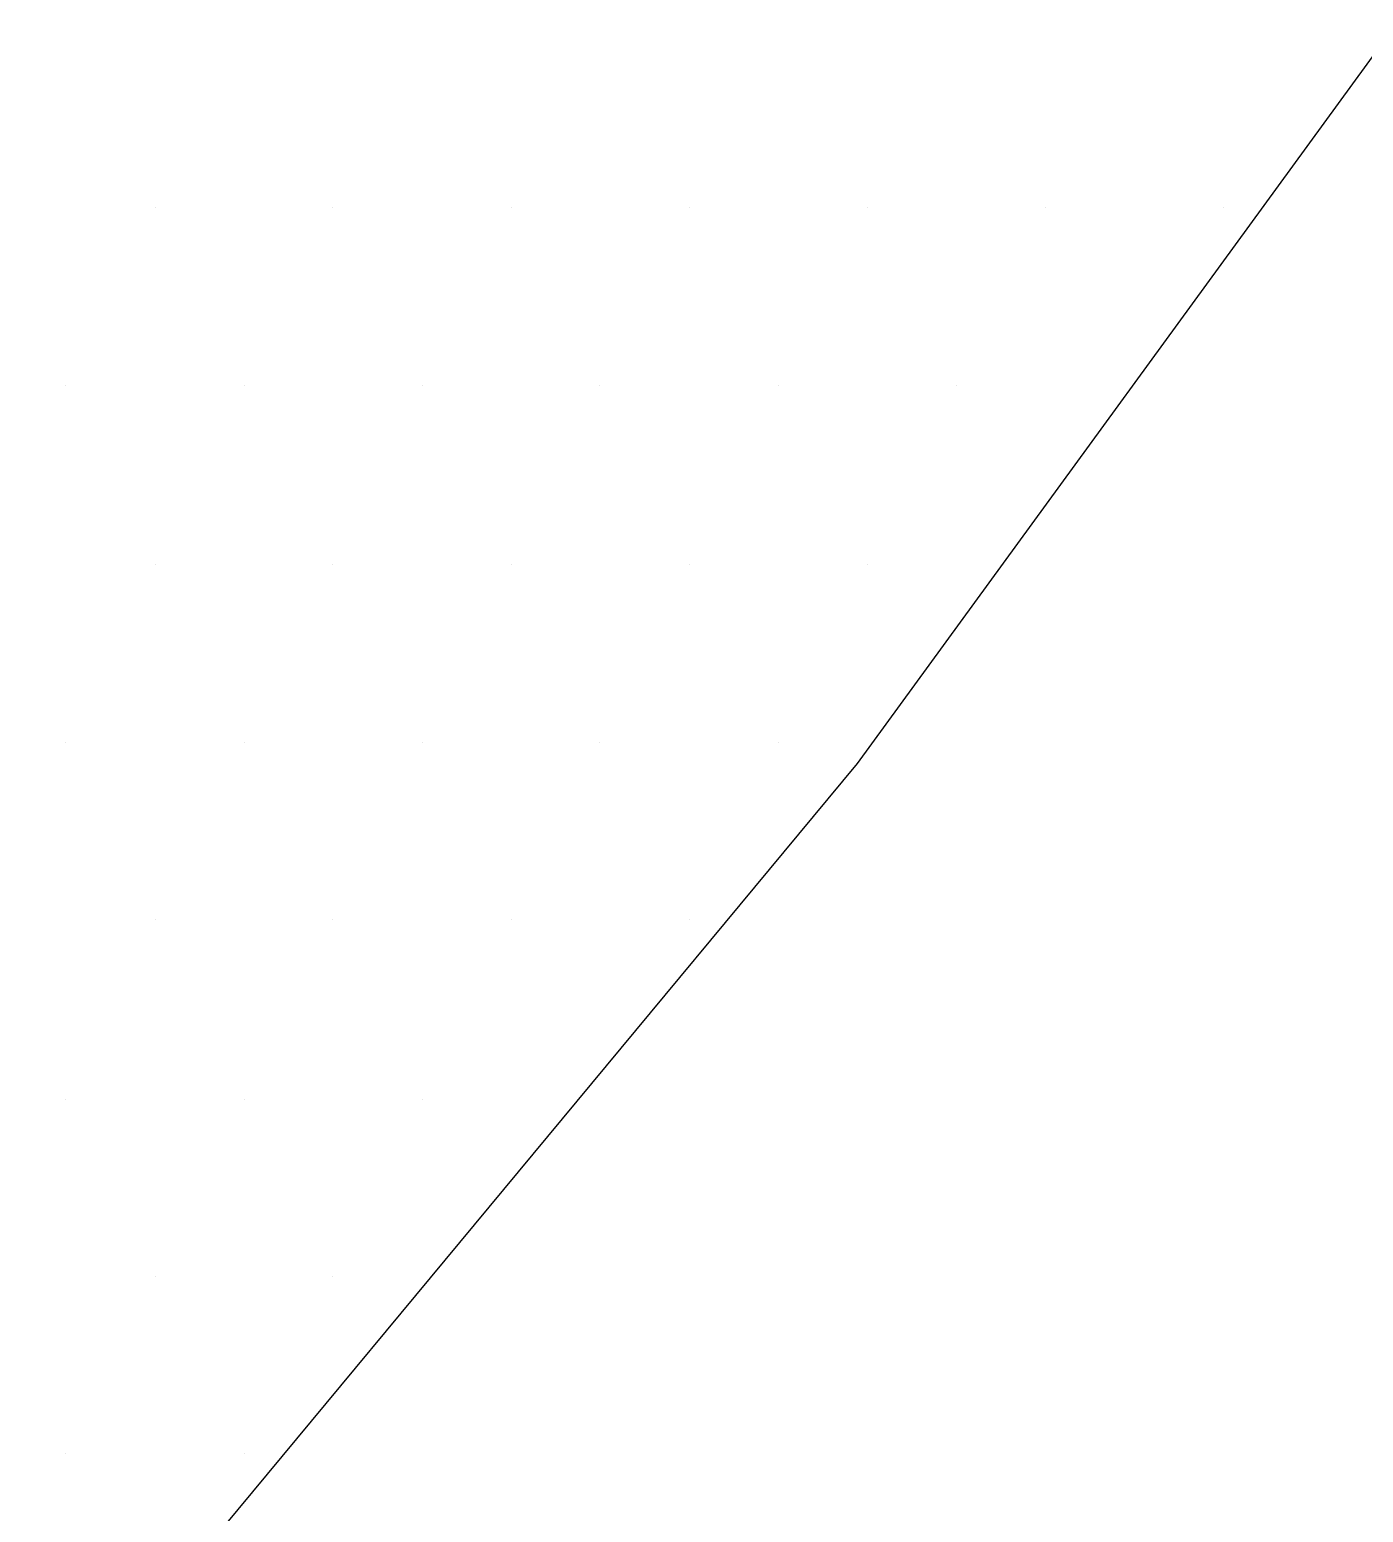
# Paper-space layout 'Layout1' of a CAD drawing. Extents: x -43 to 2298, y -18 to 768.
# Drawn here: x 1411.784 to 1412.471, y 68.283 to 69.047 of the extents above; entities that cross this region are included whole.
import ezdxf

# ---------------------------------------------------------------- set-up
doc = ezdxf.new("R2010")
doc.units = 0
doc.header["$LTSCALE"] = 5
doc.linetypes.add('CACHEX2', pattern=[0.75, 0.5, -0.25])
doc.layers.add('CARTOUCHE', color=7, linetype='Continuous')
doc.layers.add('LOGO', color=7, linetype='Continuous')

# ---------------------------------------------------------------- blocks, each defined once
blk = doc.blocks.new('A$C715108E3')
at = {"layer": 'LOGO', "color": 131}
for p, q in [((-20.89039, -16.08343), (-20.89039, -16.08343)), ((-20.7993, -16.08343), (-20.7993, -16.08343)), ((-20.70728, -16.08343), (-20.70728, -16.08343)), ((-20.61526, -16.08343), (-20.61526, -16.08343)), ((-20.52399, -16.08343), (-20.52399, -16.08343)), ((-20.43216, -16.08343), (-20.43216, -16.08343)), ((-20.34033, -16.08343), (-20.34033, -16.08343)), ((-20.93668, -16.1747), (-20.93668, -16.1747)), ((-20.84485, -16.1747), (-20.84485, -16.1747)), ((-20.75283, -16.1747), (-20.75283, -16.1747)), ((-20.66156, -16.1747), (-20.66156, -16.1747)), ((-20.56954, -16.1747), (-20.56954, -16.1747)), ((-20.47789, -16.1747), (-20.47789, -16.1747)), ((-20.89039, -16.26728), (-20.89039, -16.26728)), ((-20.7993, -16.26728), (-20.7993, -16.26728)), ((-20.70728, -16.26728), (-20.70728, -16.26728)), ((-20.61526, -16.26728), (-20.61526, -16.26728)), ((-20.52399, -16.26728), (-20.52399, -16.26728)), ((-20.93668, -16.35874), (-20.93668, -16.35874)), ((-20.84485, -16.35874), (-20.84485, -16.35874)), ((-20.75283, -16.35874), (-20.75283, -16.35874)), ((-20.66156, -16.35874), (-20.66156, -16.35874)), ((-20.56954, -16.35874), (-20.56954, -16.35874)), ((-20.89039, -16.45001), (-20.89039, -16.45001)), ((-20.7993, -16.45001), (-20.7993, -16.45001)), ((-20.70728, -16.45001), (-20.70728, -16.45001)), ((-20.61526, -16.45001), (-20.61526, -16.45001)), ((-20.93668, -16.5424), (-20.93668, -16.5424)), ((-20.84485, -16.5424), (-20.84485, -16.5424)), ((-20.75283, -16.5424), (-20.75283, -16.5424)), ((-20.89039, -16.63386), (-20.89039, -16.63386)), ((-20.7993, -16.63386), (-20.7993, -16.63386)), ((-20.93668, -16.72513), (-20.93668, -16.72513)), ((-20.84485, -16.72513), (-20.84485, -16.72513))]:
    blk.add_line(p, q, dxfattribs=at)
blk.add_lwpolyline([(-20.33583, -5.37051), (-20.52437, -6.04932), (-18.82678, -9.85812), (-21.75905, -9.54908), (-21.84713, -10.1027), (-21.90973, -10.85647), (-21.93522, -11.19569), (-19.04287, -11.54821), (-21.59825, -15.13736), (-21.35948, -15.87896), (-21.14471, -16.55758), (-21.01933, -16.96014), (-20.52887, -16.36961), (-17.13331, -11.70602), (-13.63019, -12.0681), (-14.8375, -14.01607), (-16.63592, -13.78968), (-17.73004, -15.3364), (-16.5602, -15.63738), (-17.07578, -16.89492), (-15.20183, -17.12113), (-14.4102, -15.97697)], dxfattribs=at)
blk = doc.blocks.new('A$C581E6685')
at = {"layer": 'LOGO', "color": 32, "linetype": 'CACHEX2', "ltscale": 1.5}
blk.add_ellipse((-38.05384, 23.81385), major_axis=(-19.03106, -3.53396), ratio=0.590567, dxfattribs=at)
at = {"layer": 'LOGO', "color": 32}
blk.add_ellipse((-37.61436, 23.84992), major_axis=(-13.57677, -4.28389), ratio=0.791971, dxfattribs=at)
at = {"layer": 'CARTOUCHE'}
blk.add_blockref('A$C715108E3', (-31.67392, 36.3189), dxfattribs=at)

psp = doc.layouts.get("Layout1")

# ---------------------------------------------------------------- block references
at = {"layer": 'LOGO'}
psp.add_blockref('A$C581E6685', (1464.41331, 48.71952), dxfattribs=at)

doc.saveas('drawing.dxf')
